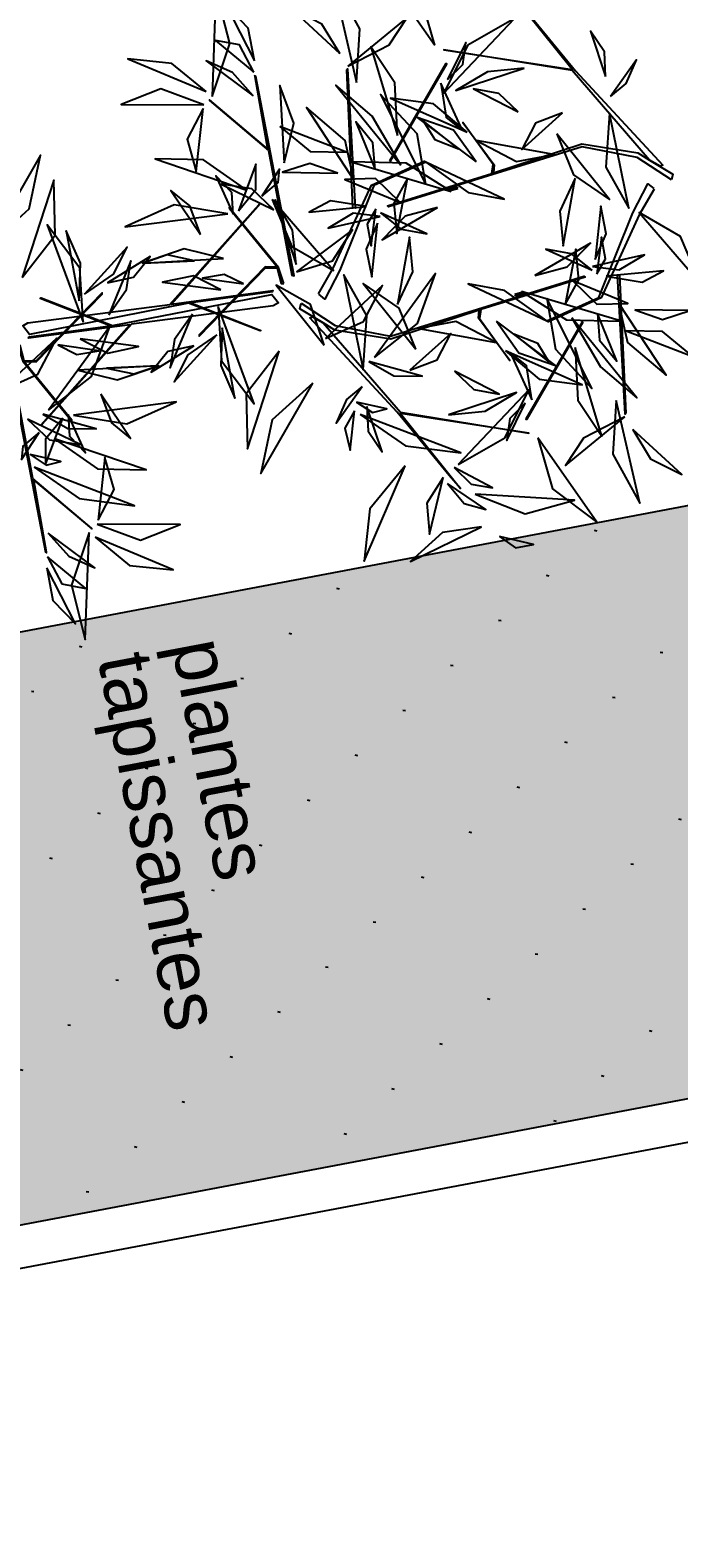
# Model space of a CAD drawing. Header units: centimetres. Extents: x 197412 to 267601, y -375791 to -305433.
# Drawn here: x 207553 to 208763, y -341814 to -339044 of the extents above; entities that cross this region are included whole.
import ezdxf

# ---------------------------------------------------------------- set-up
doc = ezdxf.new("R2010")
doc.units = ezdxf.units.CM
doc.layers.add('3-BAT C-Niveau 0', color=250, linetype='Continuous')
doc.styles.add('Helvetica', font='arial.ttf')

# ---------------------------------------------------------------- blocks, each defined once
blk = doc.blocks.new('Groupe-250-1')
at = {"linetype": 'Continuous'}
for points in [[(12514.68, -46774.76, -204.31), (12522.69, -46768.49, -204.16), (12526.08, -46759.16, -202.67), (12526.08, -46759.16, -202.67), (12514.68, -46774.76, -204.31)], [(12505.57, -46771.22, -217.22), (12512.66, -46768.05, -219.34), (12516.22, -46761.35, -221.55), (12516.22, -46761.35, -221.55), (12505.57, -46771.22, -217.22)], [(12513.59, -46775.56, -204.62), (12518.27, -46778.2, -205.07), (12523.57, -46778.29, -204.23), (12523.57, -46778.29, -204.23), (12513.59, -46775.56, -204.62)], [(12511.26, -46783.08, -212.09), (12514.25, -46785.02, -209.87), (12516.94, -46784.39, -207.1), (12516.94, -46784.39, -207.1), (12511.26, -46783.08, -212.09)], [(12511.26, -46783.08, -212.09), (12514.25, -46785.02, -209.87), (12516.94, -46784.39, -207.1), (12516.94, -46784.39, -207.1), (12511.26, -46783.08, -212.09)], [(12511.97, -46785.39, -212.64), (12520.41, -46791.27, -211.07), (12530.74, -46792.61, -212.06), (12530.74, -46792.61, -212.06), (12511.97, -46785.39, -212.64)], [(12511.97, -46785.39, -212.64), (12520.41, -46791.27, -211.07), (12530.74, -46792.61, -212.06), (12530.74, -46792.61, -212.06), (12511.97, -46785.39, -212.64)]]:
    blk.add_polyline3d(points, dxfattribs=at)
blk = doc.blocks.new('Groupe-257-1')
at = {"linetype": 'Continuous', "flags": 128}
for points in [[(12630.86, -46731.82), (12624.49, -46727.66), (12614.21, -46725.66), (12578.11, -46736.88), (12577.9, -46736.7), (12597.35, -46730.66), (12597.63, -46728.95), (12591.94, -46721.14), (12597.8, -46729.05), (12597.64, -46730.55), (12614.16, -46725.12), (12624.56, -46726.79), (12626.78, -46728.17), (12612.34, -46711.47), (12588.4, -46707.58), (12612.34, -46711.28), (12601.15, -46697.26), (12603.25, -46699.67), (12612.98, -46711.48), (12629.26, -46729.09), (12628.75, -46729.28), (12626.78, -46728.17), (12631.09, -46730.76)], [(12570.31, -46711.33), (12570.43, -46711.11), (12571.85, -46737.09), (12571.46, -46737.06)], [(12578.25, -46728.27), (12578.44, -46728.27), (12588.96, -46710.18), (12588.69, -46710.22)], [(12554.12, -46736.3), (12537.58, -46754.99), (12556.48, -46752.47), (12556.46, -46752.71), (12541.23, -46754.78), (12554.3, -46759.9), (12554.14, -46759.99), (12540.81, -46754.84), (12511.13, -46760.67), (12509.87, -46759.06), (12510.84, -46758.5), (12537.29, -46755.1), (12553.93, -46736.47)], [(12558.55, -46751.14), (12557.55, -46748.19), (12548.39, -46737.02), (12548.42, -46737.2), (12557.37, -46748.15), (12555.06, -46748.05), (12542.78, -46760.71), (12542.74, -46760.97), (12555.14, -46748.23), (12557.32, -46748.29), (12558.08, -46751.15)], [(12561.8, -46754.84), (12568.16, -46759), (12578.45, -46761.01), (12614.55, -46749.78), (12614.75, -46749.96), (12595.3, -46756), (12595.03, -46757.71), (12600.71, -46765.52), (12594.86, -46757.62), (12595.01, -46756.11), (12578.49, -46761.54), (12568.1, -46759.87), (12565.87, -46758.49), (12580.31, -46775.19), (12604.25, -46779.08), (12580.32, -46775.38), (12591.51, -46789.41), (12589.4, -46786.99), (12579.68, -46775.18), (12563.4, -46757.57), (12563.9, -46757.38), (12565.87, -46758.49), (12561.57, -46755.9)], [(12622.35, -46775.33), (12622.23, -46775.56), (12620.81, -46749.58), (12621.2, -46749.6)], [(12508.88, -46762.71), (12509.89, -46765.66), (12519.05, -46776.83), (12519.02, -46776.65), (12510.07, -46765.7), (12512.38, -46765.8), (12524.66, -46753.14), (12524.7, -46752.88), (12512.3, -46765.62), (12510.12, -46765.56), (12509.36, -46762.7)], [(12513.31, -46777.55), (12529.85, -46758.86), (12510.96, -46761.38), (12510.98, -46761.14), (12526.2, -46759.07), (12513.13, -46753.95), (12513.29, -46753.86), (12526.63, -46759.01), (12556.3, -46753.19), (12557.57, -46754.79), (12556.6, -46755.35), (12530.14, -46758.75), (12513.5, -46777.38)], [(12614.41, -46758.4), (12614.22, -46758.39), (12603.7, -46776.48), (12603.96, -46776.45)]]:
    blk.add_lwpolyline(points, close=True, dxfattribs=at)
for points in [[(12553.14, -46712.56), (12555.49, -46726.04), (12544.67, -46716.92), (12544.72, -46717.06), (12555.71, -46726.35), (12560.06, -46749.61), (12560.5, -46749.74), (12553.36, -46712.57), (12553.12, -46712.45), (12553.13, -46712.53)], [(12565.04, -46753.08), (12567.78, -46748.29), (12574.93, -46732.81), (12584.73, -46728.34), (12585.07, -46728.51), (12575.33, -46732.88), (12569.03, -46748.66), (12566.22, -46754.1), (12565.09, -46753.18)], [(12627.61, -46733.58), (12624.87, -46738.37), (12617.73, -46753.85), (12607.93, -46758.32), (12607.59, -46758.15), (12617.33, -46753.78), (12623.63, -46738.01), (12626.44, -46732.56), (12627.56, -46733.48)], [(12514.3, -46801.29), (12511.94, -46787.81), (12522.77, -46796.93), (12522.71, -46796.79), (12511.73, -46787.5), (12507.38, -46764.24), (12506.93, -46764.11), (12514.08, -46801.28), (12514.32, -46801.4), (12514.31, -46801.33)]]:
    blk.add_lwpolyline(points, dxfattribs=at)
at = {"linetype": 'Continuous'}
for points in [[(12586.73, -46706.74, -215.07), (12584, -46697.22, -213.8), (12575.72, -46690.98, -214.42), (12575.72, -46690.98, -214.42), (12586.73, -46706.74, -215.07)], [(12572.14, -46713.7, -223.19), (12572.71, -46703.69, -225.59), (12567.69, -46694.52, -225.79), (12567.69, -46694.52, -225.79), (12572.14, -46713.7, -223.19)], [(12572.14, -46713.7, -223.19), (12572.71, -46703.69, -225.59), (12567.69, -46694.52, -225.79), (12567.69, -46694.52, -225.79), (12572.14, -46713.7, -223.19)], [(12545.17, -46716.28, -186.41), (12548.47, -46706.4, -187.61), (12545.9, -46696.3, -186.97), (12545.9, -46696.3, -186.97), (12545.17, -46716.28, -186.41)], [(12553.08, -46709.67, -174.84), (12551.94, -46703.54, -175.45), (12547.76, -46699.23, -176.76), (12547.76, -46699.23, -176.76), (12553.08, -46709.67, -174.84)], [(12569.03, -46708.26, -215.73), (12565.68, -46702.79, -216.78), (12559.85, -46699.85, -215.22), (12559.85, -46699.85, -215.22), (12569.03, -46708.26, -215.73)], [(12569.03, -46708.26, -215.73), (12565.68, -46702.79, -216.78), (12559.85, -46699.85, -215.22), (12559.85, -46699.85, -215.22), (12569.03, -46708.26, -215.73)], [(12570.51, -46710.61, -214.21), (12578.18, -46706.65, -211.43), (12581.57, -46701.56, -206.15), (12581.57, -46701.56, -206.15), (12570.51, -46710.61, -214.21)], [(12601.6, -46701.72, -228.97), (12592.88, -46706.72, -227.8), (12588.36, -46715.72, -227.09), (12588.36, -46715.72, -227.09), (12601.6, -46701.72, -228.97)], [(12552.95, -46711.73, -174.58), (12550.3, -46706.65, -172.2), (12545.81, -46705.83, -168.43), (12545.81, -46705.83, -168.43), (12552.95, -46711.73, -174.58)], [(12589.06, -46713.15, -211.6), (12591.95, -46710.34, -211.07), (12592.53, -46706.24, -211.1), (12592.53, -46706.24, -211.1), (12589.06, -46713.15, -211.6)], [(12618.59, -46712.58, -172.05), (12618.38, -46707.94, -171.7), (12615.76, -46704.1, -172.02), (12615.76, -46704.1, -172.02), (12618.59, -46712.58, -172.05)], [(12618.59, -46712.58, -172.05), (12618.38, -46707.94, -171.7), (12615.76, -46704.1, -172.02), (12615.76, -46704.1, -172.02), (12618.59, -46712.58, -172.05)], [(12544.08, -46715.37, -186.4), (12537.69, -46710.12, -186.75), (12529.49, -46709.29, -187), (12529.49, -46709.29, -187), (12544.08, -46715.37, -186.4)], [(12579.78, -46723.55, -221.24), (12579.28, -46713.74, -218.96), (12574.78, -46707.02, -214.31), (12574.78, -46707.02, -214.31), (12579.78, -46723.55, -221.24)], [(12552.83, -46716.14, -186.97), (12548.98, -46711.84, -187.38), (12544.1, -46709.67, -185.5), (12544.1, -46709.67, -185.5), (12552.83, -46716.14, -186.97)], [(12603.39, -46710.99, -196.26), (12596.52, -46711.71, -195.05), (12590.67, -46715.19, -196.39), (12590.67, -46715.19, -196.39), (12603.39, -46710.99, -196.26)], [(12619.48, -46716.28, -171.59), (12622.39, -46713.89, -169.03), (12624.34, -46709.43, -167.96), (12624.34, -46709.43, -167.96), (12619.48, -46716.28, -171.59)], [(12543.67, -46717.82, -182.25), (12535.59, -46714.85, -178.08), (12528.21, -46717.76, -173.29), (12528.21, -46717.76, -173.29), (12543.67, -46717.82, -182.25)], [(12558.65, -46728.68, -200.41), (12560.43, -46721.29, -200.32), (12557.8, -46714.22, -200.54), (12557.8, -46714.22, -200.54), (12558.65, -46728.68, -200.41)], [(12580.38, -46729.07, -210.1), (12575.04, -46719.99, -209.96), (12568.24, -46714.2, -205.95), (12568.24, -46714.2, -205.95), (12580.38, -46729.07, -210.1)], [(12587.82, -46713.79, -202.5), (12588.84, -46720.19, -200.11), (12591.89, -46722.61, -195.35), (12591.89, -46722.61, -195.35), (12587.82, -46713.79, -202.5)], [(12602.27, -46719.13, -195.33), (12598.66, -46715.74, -195.1), (12593.94, -46714.86, -194.26), (12593.94, -46714.86, -194.26), (12602.27, -46719.13, -195.33)], [(12585.05, -46732.73, -194.97), (12583.42, -46723.23, -192.57), (12576.62, -46715.93, -191.31), (12576.62, -46715.93, -191.31), (12585.05, -46732.73, -194.97)], [(12592.73, -46722.95, -201.48), (12586.48, -46717.65, -202.35), (12578.43, -46716.58, -201.76), (12578.43, -46716.58, -201.76), (12592.73, -46722.95, -201.48)], [(12543.51, -46718.52, -181.99), (12540.51, -46724.26, -181.12), (12542.23, -46730.26, -179.03), (12542.23, -46730.26, -179.03), (12543.51, -46718.52, -181.99)], [(12571.65, -46731.87, -233.25), (12569.98, -46724.49, -238.65), (12562.76, -46718.37, -241.93), (12562.76, -46718.37, -241.93), (12571.65, -46731.87, -233.25)], [(12594.42, -46728.48, -207.16), (12590.24, -46722.55, -205.48), (12583.43, -46720.21, -203.83), (12583.43, -46720.21, -203.83), (12594.42, -46728.48, -207.16)], [(12594.42, -46728.48, -207.16), (12590.24, -46722.55, -205.48), (12583.43, -46720.21, -203.83), (12583.43, -46720.21, -203.83), (12594.42, -46728.48, -207.16)], [(12610.57, -46719.37, -184.69), (12605.5, -46721.28, -183.17), (12602.94, -46726.2, -181.63), (12602.94, -46726.2, -181.63), (12610.57, -46719.37, -184.69)], [(12619.29, -46719.41, -176.08), (12618.62, -46729.49, -174.79), (12622.89, -46737.12, -170.69), (12622.89, -46737.12, -170.69), (12619.29, -46719.41, -176.08)], [(12557.82, -46721.86, -189.87), (12563.47, -46726.56, -186.93), (12570.24, -46726.67, -183.27), (12570.24, -46726.67, -183.27), (12557.82, -46721.86, -189.87)], [(12575.57, -46729.91, -207.72), (12575.19, -46724.94, -206.62), (12572, -46721.04, -205.86), (12572, -46721.04, -205.86), (12575.57, -46729.91, -207.72)], [(12584.58, -46720.84, -218.46), (12586.73, -46724.3, -216.39), (12591.17, -46726.03, -215.43), (12591.17, -46726.03, -215.43), (12584.58, -46720.84, -218.46)], [(12594.48, -46724.52, -188.89), (12601.98, -46728.39, -185.79), (12608.94, -46727.08, -181.22), (12608.94, -46727.08, -181.22), (12594.48, -46724.52, -188.89)], [(12609.46, -46723.27, -205.3), (12612.61, -46730.91, -204.92), (12619.32, -46735.5, -203.9), (12619.32, -46735.5, -203.9), (12609.46, -46723.27, -205.3)], [(12503.48, -46744.11, -220.09), (12511.07, -46737.25, -220.53), (12513.17, -46727.23, -219.34), (12513.17, -46727.23, -219.34), (12503.48, -46744.11, -220.09)], [(12551.67, -46733.74, -207.25), (12543.61, -46728.12, -205.29), (12534.54, -46727.95, -201.98), (12534.54, -46727.95, -201.98), (12551.67, -46733.74, -207.25)], [(12589.76, -46733.99, -206.43), (12581.35, -46728.71, -204.4), (12571.1, -46728.45, -204.36), (12571.1, -46728.45, -204.36), (12589.76, -46733.99, -206.43)], [(12589.76, -46733.99, -206.43), (12581.35, -46728.71, -204.4), (12571.1, -46728.45, -204.36), (12571.1, -46728.45, -204.36), (12589.76, -46733.99, -206.43)], [(12585.07, -46728.51, -197.23), (12592.95, -46734.18, -194.28), (12599.69, -46735.45, -188.42), (12599.69, -46735.45, -188.42), (12585.07, -46728.51, -197.23)], [(12549.1, -46738.24, -179.83), (12548.85, -46734.2, -178.67), (12545.88, -46731.11, -177.99), (12545.88, -46731.11, -177.99), (12549.1, -46738.24, -179.83)], [(12550.08, -46737.59, -215.21), (12553.35, -46733.64, -213.09), (12553.36, -46728.91, -210.46), (12553.36, -46728.91, -210.46), (12550.08, -46737.59, -215.21)], [(12554.49, -46734.91, -177.75), (12557.52, -46732.33, -175.38), (12557.78, -46729.84, -172.12), (12557.78, -46729.84, -172.12), (12554.49, -46734.91, -177.75)], [(12568.64, -46730.6, -229.03), (12563.44, -46728.81, -227.48), (12558.3, -46730.43, -225.66), (12558.3, -46730.43, -225.66), (12568.64, -46730.6, -229.03)], [(12509.77, -46750.05, -220.85), (12515.92, -46742.13, -221.31), (12515.64, -46731.87, -222.56), (12515.64, -46731.87, -222.56), (12509.77, -46750.05, -220.85)], [(12542.99, -46742.02, -210.84), (12541.04, -46736.69, -209.98), (12537.49, -46733.8, -207.2), (12537.49, -46733.8, -207.2), (12542.99, -46742.02, -210.84)], [(12556.69, -46737.41, -207.06), (12552.58, -46733.52, -208.24), (12546.87, -46732.66, -209.24), (12546.87, -46732.66, -209.24), (12556.69, -46737.41, -207.06)], [(12580.22, -46735.98, -194.21), (12575.69, -46731.61, -192.81), (12569.93, -46731.76, -190.06), (12569.93, -46731.76, -190.06), (12580.22, -46735.98, -194.21)], [(12580.22, -46735.98, -194.21), (12575.69, -46731.61, -192.81), (12569.93, -46731.76, -190.06), (12569.93, -46731.76, -190.06), (12580.22, -46735.98, -194.21)], [(12581.62, -46731.59, -199.77), (12579.06, -46736.16, -197.57), (12579.64, -46741.87, -196.35), (12579.64, -46741.87, -196.35), (12581.62, -46731.59, -199.77)], [(12591, -46733.47, -203.84), (12590.9, -46733.25, -203.87), (12589.22, -46733.7, -202.04), (12589.32, -46733.91, -202.02), (12591, -46733.47, -203.84)], [(12612.9, -46731.55, -185.42), (12610.04, -46737.65, -185.31), (12610.68, -46744.12, -184.01), (12610.68, -46744.12, -184.01), (12612.9, -46731.55, -185.42)], [(12548.11, -46738.16, -179.52), (12538.13, -46736.49, -178.73), (12528.94, -46740.61, -177.91), (12528.94, -46740.61, -177.91), (12548.11, -46738.16, -179.52)], [(12556.36, -46735.49, -178.9), (12560.07, -46744.26, -176.01), (12567.8, -46748.74, -172.29), (12567.8, -46748.74, -172.29), (12556.36, -46735.49, -178.9)], [(12556.36, -46735.49, -178.9), (12560.07, -46744.26, -176.01), (12567.8, -46748.74, -172.29), (12567.8, -46748.74, -172.29), (12556.36, -46735.49, -178.9)], [(12560.88, -46747.61, -200.44), (12560.18, -46741.2, -199.26), (12556.94, -46735.59, -200.49), (12556.94, -46735.59, -200.49), (12560.88, -46747.61, -200.44)], [(12574, -46736.83, -198.87), (12567.26, -46735.73, -195.41), (12563.26, -46737.87, -190.33), (12563.26, -46737.87, -190.33), (12574, -46736.83, -198.87)], [(12587.25, -46736.97, -199.98), (12581.21, -46738.64, -200.36), (12576.9, -46743.02, -199.46), (12576.9, -46743.02, -199.46), (12587.25, -46736.97, -199.98)], [(12616.63, -46746.72, -183.47), (12618.71, -46741.88, -183.7), (12617.7, -46736.76, -184.07), (12617.7, -46736.76, -184.07), (12616.63, -46746.72, -183.47)], [(12616.63, -46746.72, -183.47), (12618.71, -46741.88, -183.7), (12617.7, -46736.76, -184.07), (12617.7, -46736.76, -184.07), (12616.63, -46746.72, -183.47)], [(12576.51, -46738.69, -183.73), (12571.52, -46738.05, -181.29), (12566.84, -46740.87, -179.52), (12566.84, -46740.87, -179.52), (12576.51, -46738.69, -183.73)], [(12575.71, -46737.29, -202.35), (12574.12, -46740.11, -200.21), (12574.83, -46744.16, -199.09), (12574.83, -46744.16, -199.09), (12575.71, -46737.29, -202.35)], [(12576.61, -46737.99, -202.12), (12580.44, -46741.03, -201.54), (12585.24, -46741.9, -202.14), (12585.24, -46741.9, -202.14), (12576.61, -46737.99, -202.12)], [(12636.29, -46751.17, -178.9), (12632.58, -46742.4, -176.01), (12624.86, -46737.92, -172.29), (12624.86, -46737.92, -172.29), (12636.29, -46751.17, -178.9)], [(12636.29, -46751.17, -178.9), (12632.58, -46742.4, -176.01), (12624.86, -46737.92, -172.29), (12624.86, -46737.92, -172.29), (12636.29, -46751.17, -178.9)], [(12521.15, -46758.4, -225.36), (12520.52, -46748.28, -224.7), (12514.44, -46740.24, -224), (12514.44, -46740.24, -224), (12521.15, -46758.4, -225.36)], [(12520.36, -46754.41, -183.78), (12520.64, -46747.38, -183.14), (12517.99, -46741.32, -184.94), (12517.99, -46741.32, -184.94), (12520.36, -46754.41, -183.78)], [(12560.95, -46748.96, -200.73), (12567.65, -46746.95, -197.34), (12571.35, -46741.16, -193.77), (12571.35, -46741.16, -193.77), (12560.95, -46748.96, -200.73)], [(12560.95, -46748.96, -200.73), (12567.65, -46746.95, -197.34), (12571.35, -46741.16, -193.77), (12571.35, -46741.16, -193.77), (12560.95, -46748.96, -200.73)], [(12576.02, -46739.94, -183.47), (12573.94, -46744.78, -183.7), (12574.96, -46749.9, -184.07), (12574.96, -46749.9, -184.07), (12576.02, -46739.94, -183.47)], [(12576.02, -46739.94, -183.47), (12573.94, -46744.78, -183.7), (12574.96, -46749.9, -184.07), (12574.96, -46749.9, -184.07), (12576.02, -46739.94, -183.47)], [(12579.75, -46755.11, -185.42), (12582.61, -46749.01, -185.31), (12581.98, -46742.55, -184.01), (12581.98, -46742.55, -184.01), (12579.75, -46755.11, -185.42)], [(12616.95, -46749.37, -202.35), (12618.54, -46746.55, -200.21), (12617.82, -46742.5, -199.09), (12617.82, -46742.5, -199.09), (12616.95, -46749.37, -202.35)], [(12521.37, -46753.14, -176.88), (12526.78, -46749.41, -176.9), (12529.34, -46744.37, -174.04), (12529.34, -46744.37, -174.04), (12521.37, -46753.14, -176.88)], [(12547.32, -46746.53, -247.3), (12539.96, -46744.7, -244.69), (12532.2, -46747.35, -243.35), (12532.2, -46747.35, -243.35), (12547.32, -46746.53, -247.3)], [(12547.32, -46746.53, -247.3), (12539.96, -46744.7, -244.69), (12532.2, -46747.35, -243.35), (12532.2, -46747.35, -243.35), (12547.32, -46746.53, -247.3)], [(12605.41, -46749.69, -199.98), (12611.44, -46748.03, -200.36), (12615.75, -46743.64, -199.46), (12615.75, -46743.64, -199.46), (12605.41, -46749.69, -199.98)], [(12616.05, -46748.67, -202.12), (12612.22, -46745.63, -201.54), (12607.42, -46744.76, -202.14), (12607.42, -46744.76, -202.14), (12616.05, -46748.67, -202.12)], [(12611.04, -46755.07, -199.77), (12613.59, -46750.5, -197.57), (12613.01, -46744.79, -196.35), (12613.01, -46744.79, -196.35), (12611.04, -46755.07, -199.77)], [(12525.67, -46751.06, -161.32), (12530.5, -46749.98, -161.24), (12533.61, -46746.16, -160.95), (12533.61, -46746.16, -160.95), (12525.67, -46751.06, -161.32)], [(12525.92, -46756.99, -228.81), (12529.24, -46752.26, -229.15), (12530.05, -46746.93, -227.32), (12530.05, -46746.93, -227.32), (12525.92, -46756.99, -228.81)], [(12541.92, -46746.91, -223.21), (12536.82, -46745.82, -222.61), (12532.39, -46747.35, -220.88), (12532.39, -46747.35, -220.88), (12541.92, -46746.91, -223.21)], [(12541.92, -46746.91, -223.21), (12536.82, -46745.82, -222.61), (12532.39, -46747.35, -220.88), (12532.39, -46747.35, -220.88), (12541.92, -46746.91, -223.21)], [(12616.14, -46747.97, -183.73), (12621.14, -46748.61, -181.29), (12625.82, -46745.79, -179.52), (12625.82, -46745.79, -179.52), (12616.14, -46747.97, -183.73)], [(12546.83, -46752.35, -186.16), (12541.7, -46749.71, -185.75), (12535.96, -46750.92, -185.13), (12535.96, -46750.92, -185.13), (12546.83, -46752.35, -186.16)], [(12551.05, -46751.23, -197.01), (12547.45, -46749.46, -196.39), (12543.38, -46750.15, -196.61), (12543.38, -46750.15, -196.61), (12551.05, -46751.23, -197.01)], [(12573.36, -46767.26, -176.08), (12574.03, -46757.18, -174.79), (12569.77, -46749.54, -170.69), (12569.77, -46749.54, -170.69), (12573.36, -46767.26, -176.08)], [(12575.49, -46764.94, -204.31), (12583.48, -46758.64, -204.16), (12586.83, -46749.3, -202.67), (12586.83, -46749.3, -202.67), (12575.49, -46764.94, -204.31)], [(12612.44, -46750.68, -194.21), (12616.97, -46755.05, -192.81), (12622.73, -46754.91, -190.06), (12622.73, -46754.91, -190.06), (12612.44, -46750.68, -194.21)], [(12612.44, -46750.68, -194.21), (12616.97, -46755.05, -192.81), (12622.73, -46754.91, -190.06), (12622.73, -46754.91, -190.06), (12612.44, -46750.68, -194.21)], [(12618.66, -46749.83, -198.87), (12625.39, -46750.94, -195.41), (12629.4, -46748.8, -190.33), (12629.4, -46748.8, -190.33), (12618.66, -46749.83, -198.87)], [(12566.11, -46762.65, -210.57), (12563.53, -46755.08, -206.9), (12557.16, -46751.49, -202.54), (12557.16, -46751.49, -202.54), (12566.11, -46762.65, -210.57)], [(12566.36, -46761.43, -217.22), (12573.44, -46758.24, -219.34), (12576.98, -46751.53, -221.55), (12576.98, -46751.53, -221.55), (12566.36, -46761.43, -217.22)], [(12583.2, -46763.39, -205.3), (12580.05, -46755.75, -204.92), (12573.33, -46751.16, -203.9), (12573.33, -46751.16, -203.9), (12583.2, -46763.39, -205.3)], [(12607.59, -46758.15, -197.23), (12599.71, -46752.48, -194.28), (12592.97, -46751.21, -188.42), (12592.97, -46751.21, -188.42), (12607.59, -46758.15, -197.23)], [(12601.65, -46753.19, -203.84), (12601.76, -46753.41, -203.87), (12603.44, -46752.96, -202.04), (12603.34, -46752.75, -202.02), (12601.65, -46753.19, -203.84)], [(12602.9, -46752.67, -206.43), (12611.3, -46757.95, -204.4), (12621.56, -46758.22, -204.36), (12621.56, -46758.22, -204.36), (12602.9, -46752.67, -206.43)], [(12602.9, -46752.67, -206.43), (12611.3, -46757.95, -204.4), (12621.56, -46758.22, -204.36), (12621.56, -46758.22, -204.36), (12602.9, -46752.67, -206.43)], [(12546.29, -46755.45, -225.36), (12546.92, -46765.57, -224.7), (12553, -46773.61, -224), (12553, -46773.61, -224), (12546.29, -46755.45, -225.36)], [(12607.61, -46753.93, -194.97), (12609.23, -46763.43, -192.57), (12616.03, -46770.73, -191.31), (12616.03, -46770.73, -191.31), (12607.61, -46753.93, -194.97)], [(12621.01, -46754.8, -233.25), (12622.68, -46762.17, -238.65), (12629.9, -46768.29, -241.93), (12629.9, -46768.29, -241.93), (12621.01, -46754.8, -233.25)], [(12624.02, -46756.06, -229.03), (12629.21, -46757.85, -227.48), (12634.36, -46756.23, -225.66), (12634.36, -46756.23, -225.66), (12624.02, -46756.06, -229.03)], [(12541.51, -46756.86, -228.81), (12538.19, -46761.6, -229.15), (12537.39, -46766.92, -227.32), (12537.39, -46766.92, -227.32), (12541.51, -46756.86, -228.81)], [(12598.17, -46762.14, -188.89), (12590.67, -46758.27, -185.79), (12583.72, -46759.58, -181.22), (12583.72, -46759.58, -181.22), (12598.17, -46762.14, -188.89)], [(12598.24, -46758.18, -207.16), (12602.42, -46764.11, -205.48), (12609.23, -46766.45, -203.83), (12609.23, -46766.45, -203.83), (12598.24, -46758.18, -207.16)], [(12598.24, -46758.18, -207.16), (12602.42, -46764.11, -205.48), (12609.23, -46766.45, -203.83), (12609.23, -46766.45, -203.83), (12598.24, -46758.18, -207.16)], [(12612.28, -46757.59, -210.1), (12617.61, -46766.68, -209.96), (12624.42, -46772.46, -205.95), (12624.42, -46772.46, -205.95), (12612.28, -46757.59, -210.1)], [(12617.09, -46756.75, -207.72), (12617.47, -46761.72, -206.62), (12620.66, -46765.62, -205.86), (12620.66, -46765.62, -205.86), (12617.09, -46756.75, -207.72)], [(12520.6, -46761.5, -186.16), (12525.74, -46764.14, -185.75), (12531.48, -46762.93, -185.13), (12531.48, -46762.93, -185.13), (12520.6, -46761.5, -186.16)], [(12546.07, -46760.71, -176.88), (12540.65, -46764.44, -176.9), (12538.1, -46769.48, -174.04), (12538.1, -46769.48, -174.04), (12546.07, -46760.71, -176.88)], [(12547.08, -46759.44, -183.78), (12546.79, -46766.47, -183.14), (12549.44, -46772.53, -184.94), (12549.44, -46772.53, -184.94), (12547.08, -46759.44, -183.78)], [(12582.09, -46767.3, -184.69), (12587.15, -46765.38, -183.17), (12589.72, -46760.46, -181.63), (12589.72, -46760.46, -181.63), (12582.09, -46767.3, -184.69)], [(12608.07, -46765.82, -218.46), (12605.93, -46762.37, -216.39), (12601.49, -46760.64, -215.43), (12601.49, -46760.64, -215.43), (12608.07, -46765.82, -218.46)], [(12634.84, -46764.8, -189.87), (12629.18, -46760.11, -186.93), (12622.41, -46759.99, -183.27), (12622.41, -46759.99, -183.27), (12634.84, -46764.8, -189.87)], [(12516.39, -46762.63, -197.01), (12519.98, -46764.39, -196.39), (12524.06, -46763.7, -196.61), (12524.06, -46763.7, -196.61), (12516.39, -46762.63, -197.01)], [(12541.76, -46762.79, -161.32), (12536.94, -46763.87, -161.24), (12533.83, -46767.69, -160.95), (12533.83, -46767.69, -160.95), (12541.76, -46762.79, -161.32)], [(12557.67, -46763.8, -220.85), (12551.51, -46771.72, -221.31), (12551.8, -46781.98, -222.56), (12551.8, -46781.98, -222.56), (12557.67, -46763.8, -220.85)], [(12599.92, -46763.71, -201.48), (12606.18, -46769.01, -202.35), (12614.22, -46770.08, -201.76), (12614.22, -46770.08, -201.76), (12599.92, -46763.71, -201.48)], [(12604.84, -46772.87, -202.5), (12603.82, -46766.47, -200.11), (12600.77, -46764.05, -195.35), (12600.77, -46764.05, -195.35), (12604.84, -46772.87, -202.5)], [(12612.88, -46763.11, -221.24), (12613.38, -46772.92, -218.96), (12617.88, -46779.64, -214.31), (12617.88, -46779.64, -214.31), (12612.88, -46763.11, -221.24)], [(12520.11, -46767.32, -247.3), (12527.47, -46769.15, -244.69), (12535.23, -46766.5, -243.35), (12535.23, -46766.5, -243.35), (12520.11, -46767.32, -247.3)], [(12520.11, -46767.32, -247.3), (12527.47, -46769.15, -244.69), (12535.23, -46766.5, -243.35), (12535.23, -46766.5, -243.35), (12520.11, -46767.32, -247.3)], [(12525.51, -46766.94, -223.21), (12530.61, -46768.04, -222.61), (12535.04, -46766.5, -220.88), (12535.04, -46766.5, -220.88), (12525.51, -46766.94, -223.21)], [(12525.51, -46766.94, -223.21), (12530.61, -46768.04, -222.61), (12535.04, -46766.5, -220.88), (12535.04, -46766.5, -220.88), (12525.51, -46766.94, -223.21)], [(12574.4, -46765.74, -204.62), (12579.09, -46768.36, -205.07), (12584.39, -46768.44, -204.23), (12584.39, -46768.44, -204.23), (12574.4, -46765.74, -204.62)], [(12563.96, -46769.74, -220.09), (12556.37, -46776.61, -220.53), (12554.26, -46786.62, -219.34), (12554.26, -46786.62, -219.34), (12563.96, -46769.74, -220.09)], [(12590.39, -46767.54, -195.33), (12593.99, -46770.92, -195.1), (12598.72, -46771.8, -194.26), (12598.72, -46771.8, -194.26), (12590.39, -46767.54, -195.33)], [(12524.44, -46771.83, -210.84), (12526.4, -46777.17, -209.98), (12529.94, -46780.05, -207.2), (12529.94, -46780.05, -207.2), (12524.44, -46771.83, -210.84)], [(12573.18, -46770.38, -171.59), (12570.27, -46772.78, -169.03), (12568.31, -46777.23, -167.96), (12568.31, -46777.23, -167.96), (12573.18, -46770.38, -171.59)], [(12589.27, -46775.67, -196.26), (12596.13, -46774.95, -195.05), (12601.99, -46771.47, -196.39), (12601.99, -46771.47, -196.39), (12589.27, -46775.67, -196.26)], [(12591.05, -46784.94, -228.97), (12599.77, -46779.94, -227.8), (12604.3, -46770.94, -227.09), (12604.3, -46770.94, -227.09), (12591.05, -46784.94, -228.97)], [(12620.52, -46772.97, -223.19), (12619.95, -46782.97, -225.59), (12624.97, -46792.14, -225.79), (12624.97, -46792.14, -225.79), (12620.52, -46772.97, -223.19)], [(12620.52, -46772.97, -223.19), (12619.95, -46782.97, -225.59), (12624.97, -46792.14, -225.79), (12624.97, -46792.14, -225.79), (12620.52, -46772.97, -223.19)], [(12518.34, -46775.61, -179.83), (12518.59, -46779.65, -178.67), (12521.56, -46782.75, -177.99), (12521.56, -46782.75, -177.99), (12518.34, -46775.61, -179.83)], [(12519.33, -46775.69, -179.52), (12529.31, -46777.36, -178.73), (12538.49, -46773.24, -177.91), (12538.49, -46773.24, -177.91), (12519.33, -46775.69, -179.52)], [(12571.75, -46774.93, -213.12), (12569.91, -46778.16, -210.71), (12570.95, -46782.22, -208.62), (12570.95, -46782.22, -208.62), (12571.75, -46774.93, -213.12)], [(12571.75, -46774.93, -213.12), (12569.91, -46778.16, -210.71), (12570.95, -46782.22, -208.62), (12570.95, -46782.22, -208.62), (12571.75, -46774.93, -213.12)], [(12572.09, -46773.27, -212.09), (12575.09, -46775.2, -209.87), (12577.77, -46774.56, -207.1), (12577.77, -46774.56, -207.1), (12572.09, -46773.27, -212.09)], [(12572.09, -46773.27, -212.09), (12575.09, -46775.2, -209.87), (12577.77, -46774.56, -207.1), (12577.77, -46774.56, -207.1), (12572.09, -46773.27, -212.09)], [(12572.81, -46775.58, -212.64), (12581.27, -46781.43, -211.07), (12591.6, -46782.73, -212.06), (12591.6, -46782.73, -212.06), (12572.81, -46775.58, -212.64)], [(12572.81, -46775.58, -212.64), (12581.27, -46781.43, -211.07), (12591.6, -46782.73, -212.06), (12591.6, -46782.73, -212.06), (12572.81, -46775.58, -212.64)], [(12574.07, -46774.08, -172.05), (12574.28, -46778.72, -171.7), (12576.9, -46782.56, -172.02), (12576.9, -46782.56, -172.02), (12574.07, -46774.08, -172.05)], [(12574.07, -46774.08, -172.05), (12574.28, -46778.72, -171.7), (12576.9, -46782.56, -172.02), (12576.9, -46782.56, -172.02), (12574.07, -46774.08, -172.05)], [(12603.6, -46773.51, -211.6), (12600.71, -46776.32, -211.07), (12600.13, -46780.42, -211.1), (12600.13, -46780.42, -211.1), (12603.6, -46773.51, -211.6)], [(12510.74, -46776.45, -207.06), (12514.86, -46780.33, -208.24), (12520.57, -46781.19, -209.24), (12520.57, -46781.19, -209.24), (12510.74, -46776.45, -207.06)], [(12517.35, -46776.26, -215.21), (12514.08, -46780.21, -213.09), (12514.08, -46784.94, -210.46), (12514.08, -46784.94, -210.46), (12517.35, -46776.26, -215.21)], [(12622.15, -46776.05, -214.21), (12614.47, -46780.02, -211.43), (12611.09, -46785.1, -206.15), (12611.09, -46785.1, -206.15), (12622.15, -46776.05, -214.21)], [(12623.63, -46778.4, -215.73), (12626.98, -46783.88, -216.78), (12632.8, -46786.81, -215.22), (12632.8, -46786.81, -215.22), (12623.63, -46778.4, -215.73)], [(12623.63, -46778.4, -215.73), (12626.98, -46783.88, -216.78), (12632.8, -46786.81, -215.22), (12632.8, -46786.81, -215.22), (12623.63, -46778.4, -215.73)], [(12512.95, -46778.94, -177.75), (12509.91, -46781.53, -175.38), (12509.65, -46784.01, -172.12), (12509.65, -46784.01, -172.12), (12512.95, -46778.94, -177.75)], [(12515.77, -46780.11, -207.25), (12523.82, -46785.73, -205.29), (12532.89, -46785.9, -201.98), (12532.89, -46785.9, -201.98), (12515.77, -46780.11, -207.25)], [(12605.93, -46779.92, -215.07), (12608.66, -46789.44, -213.8), (12616.93, -46795.68, -214.42), (12616.93, -46795.68, -214.42), (12605.93, -46779.92, -215.07)], [(12523.93, -46795.33, -181.99), (12526.93, -46789.59, -181.12), (12525.2, -46783.6, -179.03), (12525.2, -46783.6, -179.03), (12523.93, -46795.33, -181.99)], [(12581.17, -46785.18, -223.66), (12574.62, -46793.21, -222.36), (12573.55, -46802.95, -219.58), (12573.55, -46802.95, -219.58), (12581.17, -46785.18, -223.66)], [(12590.33, -46785.49, -229.3), (12593.52, -46788.57, -228.25), (12597.47, -46789.27, -226.49), (12597.47, -46789.27, -226.49), (12590.33, -46785.49, -229.3)], [(12588.31, -46787.35, -232.48), (12585.24, -46792.16, -232.45), (12585.71, -46797.92, -231.83), (12585.71, -46797.92, -231.83), (12588.31, -46787.35, -232.48)], [(12589.12, -46788.45, -232.75), (12592.19, -46792.19, -233.5), (12596.24, -46793.29, -235.42), (12596.24, -46793.29, -235.42), (12589.12, -46788.45, -232.75)], [(12594.25, -46790.44, -228.35), (12603.56, -46794.11, -229.1), (12612.77, -46791.59, -232.12), (12612.77, -46791.59, -232.12), (12594.25, -46790.44, -228.35)], [(12514.6, -46797.71, -186.97), (12518.45, -46802.01, -187.38), (12523.34, -46804.18, -185.5), (12523.34, -46804.18, -185.5), (12514.6, -46797.71, -186.97)], [(12522.27, -46797.58, -186.41), (12518.97, -46807.45, -187.61), (12521.53, -46817.55, -186.97), (12521.53, -46817.55, -186.97), (12522.27, -46797.58, -186.41)], [(12523.77, -46796.03, -182.25), (12531.84, -46799, -178.08), (12539.23, -46796.09, -173.29), (12539.23, -46796.09, -173.29), (12523.77, -46796.03, -182.25)], [(12595.42, -46796.54, -212.86), (12588.15, -46797.6, -209.91), (12582.19, -46803.01, -208.14), (12582.19, -46803.01, -208.14), (12595.42, -46796.54, -212.86)], [(12595.42, -46796.54, -212.86), (12588.15, -46797.6, -209.91), (12582.19, -46803.01, -208.14), (12582.19, -46803.01, -208.14), (12595.42, -46796.54, -212.86)], [(12523.36, -46798.48, -186.4), (12529.75, -46803.73, -186.75), (12537.95, -46804.57, -187), (12537.95, -46804.57, -187), (12523.36, -46798.48, -186.4)], [(12598.82, -46798.37, -211.21), (12601.77, -46800.43, -209.03), (12605.15, -46799.86, -206.71), (12605.15, -46799.86, -206.71), (12598.82, -46798.37, -211.21)], [(12598.82, -46798.37, -211.21), (12601.77, -46800.43, -209.03), (12605.15, -46799.86, -206.71), (12605.15, -46799.86, -206.71), (12598.82, -46798.37, -211.21)], [(12514.48, -46802.12, -174.58), (12517.13, -46807.2, -172.2), (12521.63, -46808.02, -168.43), (12521.63, -46808.02, -168.43), (12514.48, -46802.12, -174.58)], [(12514.36, -46804.19, -174.84), (12515.5, -46810.31, -175.45), (12519.68, -46814.63, -176.76), (12519.68, -46814.63, -176.76), (12514.36, -46804.19, -174.84)]]:
    blk.add_polyline3d(points, dxfattribs=at)
blk = doc.blocks.new('Groupe-261-1')
for name in ['Groupe-257-1', 'Groupe-250-1']:
    blk.add_blockref(name, (0, 0))

msp = doc.modelspace()

# ---------------------------------------------------------------- hatches: boundary and pattern name
at = {"layer": '3-BAT C-Niveau 0'}
h = msp.add_hatch(dxfattribs=at)
h.set_pattern_fill('TOITURE TERRASSE', color=256, scale=10, style=0, pattern_type=2)
h.set_pattern_definition([(348.838657137, (264648449.54, 71227537.28), (89.223062904, 83.81872092), [5, -302.6575])])
h.paths.add_polyline_path([(209318.2, -339829.5), (204036.3, -340829.8), (204139.2, -341373.3), (204228.4, -341543.4), (204286.9, -341611.3), (204395.1, -341698), (204452.9, -341734.5), (204597.7, -341780.4), (204672.3, -341791.5), (204814.1, -341787.6), (209510.7, -340898.8)])
h = msp.add_hatch(dxfattribs=at)
h.set_pattern_fill('TOITURE TERRASSE-1', color=256, scale=10, style=0, pattern_type=2)
h.set_pattern_definition([(348.838657137, (264648452.07, 71227536.78), (89.223062904, 83.81872092), [5, -302.6575]), (348.838657137, (264648452.2, 71227536.76), (89.223062904, 83.81872092), [5, -302.6575]), (348.838657137, (264648455.01, 71227536.2), (89.223062904, 83.81872092), [5, -302.6575]), (348.838657137, (264648455.13, 71227536.18), (89.223062904, 83.81872092), [5, -302.6575]), (318.83865714, (264648449.54, 71227537.28), (208.77989109, 33.989630885), [5, -167.4025]), (318.83865714, (264648450.63, 71227536.33), (208.77989109, 33.989630885), [5, -167.4025]), (318.83865714, (264648450.73, 71227536.24), (208.77989109, 33.989630885), [5, -167.4025]), (318.83865714, (264648452.49, 71227534.7), (208.77989109, 33.989630885), [5, -167.4025]), (318.83865714, (264648452.58, 71227534.62), (208.77989109, 33.989630885), [5, -167.4025]), (278.838657137, (264648397.95, 71227595.92), (130.884040778, -148.235640366), [5, -290.275]), (278.838657137, (264648398.1, 71227595), (130.884040778, -148.235640366), [5, -290.275]), (278.838657137, (264648398.11, 71227594.87), (130.884040778, -148.235640366), [5, -290.275]), (278.838657137, (264648398.58, 71227591.88), (130.884040778, -148.235640366), [5, -290.275]), (278.838657137, (264648398.6, 71227591.75), (130.884040778, -148.235640366), [5, -290.275]), (268.83865714, (264648397.95, 71227595.92), (167.92873515, -106.51143655), [5, -171.53]), (268.83865714, (264648397.94, 71227595.4), (167.92873515, -106.51143655), [5, -171.53]), (268.83865714, (264648397.94, 71227595.26), (167.92873515, -106.51143655), [5, -171.53]), (268.83865714, (264648397.9, 71227593.23), (167.92873515, -106.51143655), [5, -171.53]), (268.83865714, (264648397.9, 71227593.1), (167.92873515, -106.51143655), [5, -171.53])])
h.paths.add_polyline_path([(209318.2, -339829.5), (204036.3, -340829.8), (204139.2, -341373.3), (204228.4, -341543.4), (204286.9, -341611.3), (204395.1, -341698), (204452.9, -341734.5), (204597.7, -341780.4), (204672.3, -341791.5), (204814.1, -341787.6), (209510.7, -340898.8)])

# ---------------------------------------------------------------- linework, layer by layer
msp.add_line((210026.4, -340882.6), (204856.5, -341861.7), dxfattribs=at)
at = {"layer": '3-BAT C-Niveau 0', "flags": 128}
msp.add_lwpolyline([(209318.2, -339829.5), (204036.3, -340829.8), (204139.2, -341373.3), (204228.4, -341543.4), (204286.9, -341611.3), (204395.1, -341698), (204452.9, -341734.5), (204597.7, -341780.4), (204672.3, -341791.5), (204814.1, -341787.6), (209510.7, -340898.8)], close=True, dxfattribs=at)

# ---------------------------------------------------------------- block references
at = {"layer": '3-BAT C-Niveau 0', "xscale": 10, "yscale": 10, "zscale": 10}
msp.add_blockref('Groupe-261-1', (82441.7, 127994.6), dxfattribs=at)

# ---------------------------------------------------------------- texts
at = {"layer": '3-BAT C-Niveau 0', "insert": (207917, -340171.1), "char_height": 100.872, "attachment_point": 1, "rotation": 280.7236, "line_spacing_factor": 0.834288, "style": 'Helvetica'}
msp.add_mtext('plantes \\Ptapissantes', dxfattribs=at)

doc.saveas('drawing.dxf')
